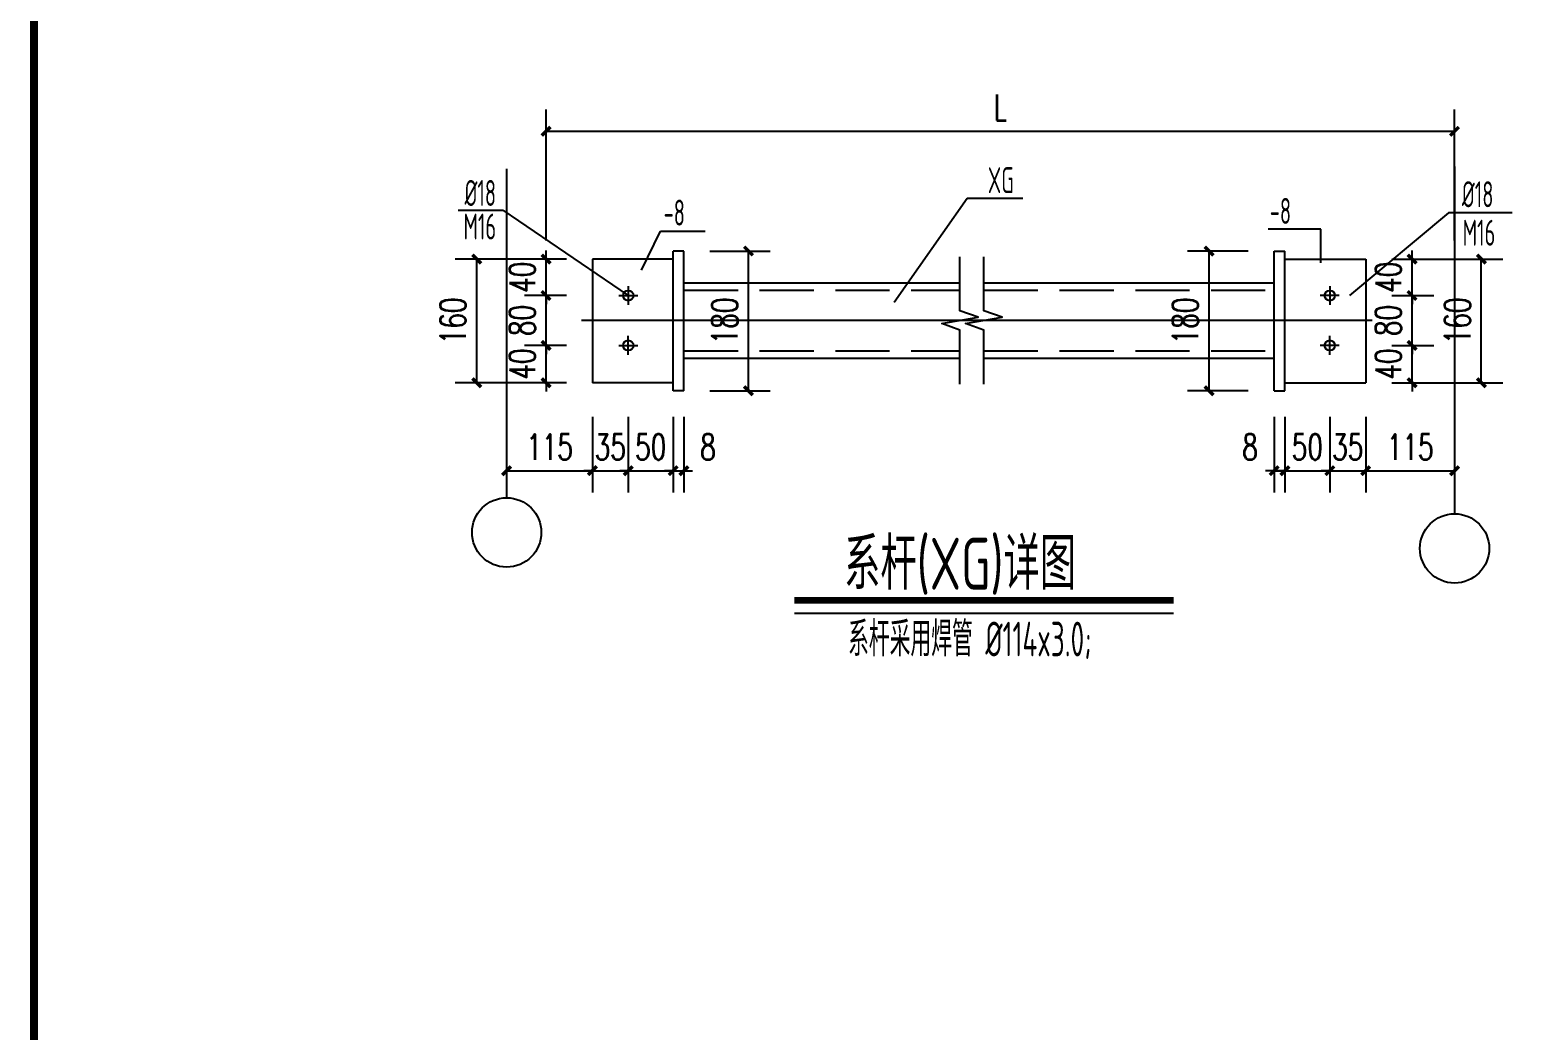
# Model space of a CAD drawing. Extents: x -17471 to 313636, y -71590 to 757901.
# Drawn here: x 189986 to 209140, y 714365 to 727080 of the extents above; entities that cross this region are included whole.
import ezdxf

# ---------------------------------------------------------------- set-up
doc = ezdxf.new("R2010")
doc.units = 0
doc.header["$LTSCALE"] = 1000
doc.header["$MEASUREMENT"] = 0
doc.linetypes.add('DASH', pattern=[0.35, 0.25, -0.1])
for name, color, linetype in [('11', 3, 'Continuous'), ('DIM_SYMB', 3, 'Continuous'), ('DOTE', 1, 'Continuous'), ('PUB_DIM', 3, 'Continuous'), ('PUB_TITLE', 4, 'Continuous'), ('THICK', 6, 'Continuous'), ('TK', 7, 'Continuous'), ('板', 4, 'Continuous')]:
    doc.layers.add(name, color=color, linetype=linetype)
doc.layers.add('TEXT', color=7, linetype='Continuous', lineweight=13)
doc.styles.add('_TCH_DIM_T3', font='SIMPLEX', dxfattribs={"width": 0.705882, "bigfont": 'GBCBIG'})
doc.styles.add('TSSD_Dimension', font='Tssdeng.shx', dxfattribs={"width": 0.7, "bigfont": 'hztxt.shx'})
doc.styles.add('TSSD_NORM', font='Tssdeng.shx', dxfattribs={"width": 0.65, "bigfont": 'hztxt.shx'})
doc.dimstyles.new('_TCH_ARCH&&100', dxfattribs={"dimtxt": 297.5, "dimasz": 100, "dimexe": 250, "dimexo": 300, "dimgap": 126.25, "dimtad": 1, "dimdec": 0, "dimzin": 0, "dimdsep": 46, "dimtxsty": '_TCH_DIM_T3', "dimblk": 'ARCHTICK', "dimcen": 0.09, "dimclrt": 7, "dimazin": 2, "dimtfac": 1, "dimtdec": 0, "dimtix": 1, "dimtmove": 2, "dimatfit": 3, "dimfxl": 0, "dimtolj": 1, "dimtzin": 0, "dimarcsym": 0})

# ---------------------------------------------------------------- blocks, each defined once
blk = doc.blocks.new('_ArchTick')
at = {"color": 0, "linetype": 'ByBlock', "const_width": 0.4}
blk.add_lwpolyline([(-0.5, -0.5), (0.5, 0.5)], dxfattribs=at)
blk = doc.blocks.new('*D3094')
at = {"layer": 'Defpoints', "color": 0, "transparency": 16777216}
for p in [(8498073, -2301862), (8487582, -2303424), (8498073, -2303424)]:
    blk.add_point(p, dxfattribs=at)
at = {"layer": 'PUB_DIM', "color": 0, "lineweight": -2, "transparency": 16777216}
for p, q in [((8487582, -2303124), (8487582, -2301612)), ((8498073, -2303124), (8498073, -2301612)), ((8487582, -2301862), (8498073, -2301862))]:
    blk.add_line(p, q, dxfattribs=at)
at = {"layer": 'PUB_DIM', "color": 0, "lineweight": -2, "transparency": 16777216, "xscale": 100, "yscale": 100, "zscale": 100, "rotation": 180}
blk.add_blockref('_ArchTick', (8487582, -2301862), dxfattribs=at)
at = {"layer": 'PUB_DIM', "color": 0, "lineweight": -2, "transparency": 16777216, "xscale": 100, "yscale": 100, "zscale": 100}
blk.add_blockref('_ArchTick', (8498073, -2301862), dxfattribs=at)
at = {"layer": 'PUB_DIM', "color": 7, "transparency": 16777216, "insert": (8492828, -2301587), "char_height": 297.5, "attachment_point": 5, "style": '_TCH_DIM_T3'}
blk.add_mtext('\\A1;L', dxfattribs=at)
blk = doc.blocks.new('*D3095')
at = {"layer": 'Defpoints', "color": 0, "transparency": 16777216}
for p in [(8487582, -2303338), (8488117, -2303338), (8488117, -2303759)]:
    blk.add_point(p, dxfattribs=at)
at = {"layer": 'PUB_DIM', "color": 0, "lineweight": -2, "transparency": 16777216}
for p, q in [((8487582, -2303338), (8487582, -2303238)), ((8487817, -2303338), (8487332, -2303338)), ((8487582, -2303759), (8487582, -2303338)), ((8487817, -2303759), (8487332, -2303759)), ((8487582, -2303759), (8487582, -2303859))]:
    blk.add_line(p, q, dxfattribs=at)
at = {"layer": 'PUB_DIM', "color": 0, "lineweight": -2, "transparency": 16777216, "xscale": 100, "yscale": 100, "zscale": 100}
for p, rotation in [((8487582, -2303338), 270), ((8487582, -2303759), 90)]:
    blk.add_blockref('_ArchTick', p, dxfattribs=dict(at, rotation=rotation))
at = {"layer": 'PUB_DIM', "color": 7, "transparency": 16777216, "insert": (8487307, -2303548), "char_height": 297.5, "attachment_point": 5, "rotation": 90, "style": '_TCH_DIM_T3'}
blk.add_mtext('\\A1;40', dxfattribs=at)
blk = doc.blocks.new('*D3096')
at = {"layer": 'Defpoints', "color": 0, "transparency": 16777216}
for p in [(8487582, -2303759), (8488117, -2303759), (8488117, -2304335)]:
    blk.add_point(p, dxfattribs=at)
at = {"layer": 'PUB_DIM', "color": 0, "lineweight": -2, "transparency": 16777216}
for p, q in [((8487817, -2303759), (8487332, -2303759)), ((8487582, -2303759), (8487582, -2303659)), ((8487582, -2304335), (8487582, -2303759)), ((8487817, -2304335), (8487332, -2304335)), ((8487582, -2304335), (8487582, -2304435))]:
    blk.add_line(p, q, dxfattribs=at)
at = {"layer": 'PUB_DIM', "color": 0, "lineweight": -2, "transparency": 16777216, "xscale": 100, "yscale": 100, "zscale": 100}
for p, rotation in [((8487582, -2303759), 270), ((8487582, -2304335), 90)]:
    blk.add_blockref('_ArchTick', p, dxfattribs=dict(at, rotation=rotation))
at = {"layer": 'PUB_DIM', "color": 7, "transparency": 16777216, "insert": (8487307, -2304047), "char_height": 297.5, "attachment_point": 5, "rotation": 90, "style": '_TCH_DIM_T3'}
blk.add_mtext('\\A1;80', dxfattribs=at)
blk = doc.blocks.new('*D3097')
at = {"layer": 'Defpoints', "color": 0, "transparency": 16777216}
for p in [(8487582, -2304335), (8488117, -2304335), (8488117, -2304766)]:
    blk.add_point(p, dxfattribs=at)
at = {"layer": 'PUB_DIM', "color": 0, "lineweight": -2, "transparency": 16777216}
for p, q in [((8487582, -2304335), (8487582, -2304235)), ((8487817, -2304335), (8487332, -2304335)), ((8487582, -2304766), (8487582, -2304335)), ((8487817, -2304766), (8487332, -2304766)), ((8487582, -2304766), (8487582, -2304866))]:
    blk.add_line(p, q, dxfattribs=at)
at = {"layer": 'PUB_DIM', "color": 0, "lineweight": -2, "transparency": 16777216, "xscale": 100, "yscale": 100, "zscale": 100}
for p, rotation in [((8487582, -2304335), 270), ((8487582, -2304766), 90)]:
    blk.add_blockref('_ArchTick', p, dxfattribs=dict(at, rotation=rotation))
at = {"layer": 'PUB_DIM', "color": 7, "transparency": 16777216, "insert": (8487307, -2304550), "char_height": 297.5, "attachment_point": 5, "rotation": 90, "style": '_TCH_DIM_T3'}
blk.add_mtext('\\A1;40', dxfattribs=at)
blk = doc.blocks.new('*D3098')
at = {"layer": 'Defpoints', "color": 0, "transparency": 16777216}
for p in [(8486782, -2303338), (8488117, -2303338), (8488117, -2304766)]:
    blk.add_point(p, dxfattribs=at)
at = {"layer": 'PUB_DIM', "color": 0, "lineweight": -2, "transparency": 16777216}
for p, q in [((8487817, -2303338), (8486532, -2303338)), ((8486782, -2304766), (8486782, -2303338)), ((8487817, -2304766), (8486532, -2304766))]:
    blk.add_line(p, q, dxfattribs=at)
at = {"layer": 'PUB_DIM', "color": 0, "lineweight": -2, "transparency": 16777216, "xscale": 100, "yscale": 100, "zscale": 100}
for p, rotation in [((8486782, -2303338), 90), ((8486782, -2304766), 270)]:
    blk.add_blockref('_ArchTick', p, dxfattribs=dict(at, rotation=rotation))
at = {"layer": 'PUB_DIM', "color": 7, "transparency": 16777216, "insert": (8486507, -2304052), "char_height": 297.5, "attachment_point": 5, "rotation": 90, "style": '_TCH_DIM_T3'}
blk.add_mtext('\\A1;160', dxfattribs=at)
blk = doc.blocks.new('*D3099')
at = {"layer": 'Defpoints', "color": 0, "transparency": 16777216}
for p in [(8487127, -2304859), (8488117, -2304859), (8488117, -2305782)]:
    blk.add_point(p, dxfattribs=at)
at = {"layer": 'PUB_DIM', "color": 0, "lineweight": -2, "transparency": 16777216}
for p, q in [((8487127, -2305159), (8487127, -2306032)), ((8488117, -2305159), (8488117, -2306032)), ((8487127, -2305782), (8488117, -2305782))]:
    blk.add_line(p, q, dxfattribs=at)
at = {"layer": 'PUB_DIM', "color": 0, "lineweight": -2, "transparency": 16777216, "xscale": 100, "yscale": 100, "zscale": 100, "rotation": 180}
blk.add_blockref('_ArchTick', (8487127, -2305782), dxfattribs=at)
at = {"layer": 'PUB_DIM', "color": 0, "lineweight": -2, "transparency": 16777216, "xscale": 100, "yscale": 100, "zscale": 100}
blk.add_blockref('_ArchTick', (8488117, -2305782), dxfattribs=at)
at = {"layer": 'PUB_DIM', "color": 7, "transparency": 16777216, "insert": (8487622, -2305507), "char_height": 297.5, "attachment_point": 5, "style": '_TCH_DIM_T3'}
blk.add_mtext('\\A1;115', dxfattribs=at)
blk = doc.blocks.new('*D3100')
at = {"layer": 'Defpoints', "color": 0, "transparency": 16777216}
for p in [(8488117, -2304859), (8488532, -2304859), (8488532, -2305782)]:
    blk.add_point(p, dxfattribs=at)
at = {"layer": 'PUB_DIM', "color": 0, "lineweight": -2, "transparency": 16777216}
for p, q in [((8488117, -2305159), (8488117, -2306032)), ((8488532, -2305159), (8488532, -2306032)), ((8488117, -2305782), (8488017, -2305782)), ((8488117, -2305782), (8488532, -2305782)), ((8488532, -2305782), (8488632, -2305782))]:
    blk.add_line(p, q, dxfattribs=at)
at = {"layer": 'PUB_DIM', "color": 0, "lineweight": -2, "transparency": 16777216, "xscale": 100, "yscale": 100, "zscale": 100}
blk.add_blockref('_ArchTick', (8488117, -2305782), dxfattribs=at)
at = {"layer": 'PUB_DIM', "color": 0, "lineweight": -2, "transparency": 16777216, "xscale": 100, "yscale": 100, "zscale": 100, "rotation": 180}
blk.add_blockref('_ArchTick', (8488532, -2305782), dxfattribs=at)
at = {"layer": 'PUB_DIM', "color": 7, "transparency": 16777216, "insert": (8488324, -2305507), "char_height": 297.5, "attachment_point": 5, "style": '_TCH_DIM_T3'}
blk.add_mtext('\\A1;35', dxfattribs=at)
blk = doc.blocks.new('*D3101')
at = {"layer": 'Defpoints', "color": 0, "transparency": 16777216}
for p in [(8488532, -2304859), (8489049, -2304859), (8489049, -2305782)]:
    blk.add_point(p, dxfattribs=at)
at = {"layer": 'PUB_DIM', "color": 0, "lineweight": -2, "transparency": 16777216}
for p, q in [((8488532, -2305159), (8488532, -2306032)), ((8489049, -2305159), (8489049, -2306032)), ((8488532, -2305782), (8488432, -2305782)), ((8488532, -2305782), (8489049, -2305782)), ((8489049, -2305782), (8489149, -2305782))]:
    blk.add_line(p, q, dxfattribs=at)
at = {"layer": 'PUB_DIM', "color": 0, "lineweight": -2, "transparency": 16777216, "xscale": 100, "yscale": 100, "zscale": 100}
blk.add_blockref('_ArchTick', (8488532, -2305782), dxfattribs=at)
at = {"layer": 'PUB_DIM', "color": 0, "lineweight": -2, "transparency": 16777216, "xscale": 100, "yscale": 100, "zscale": 100, "rotation": 180}
blk.add_blockref('_ArchTick', (8489049, -2305782), dxfattribs=at)
at = {"layer": 'PUB_DIM', "color": 7, "transparency": 16777216, "insert": (8488790, -2305507), "char_height": 297.5, "attachment_point": 5, "style": '_TCH_DIM_T3'}
blk.add_mtext('\\A1;50', dxfattribs=at)
blk = doc.blocks.new('*D3102')
at = {"layer": 'Defpoints', "color": 0, "transparency": 16777216}
for p in [(8489049, -2304859), (8489174, -2304859), (8489174, -2305782)]:
    blk.add_point(p, dxfattribs=at)
at = {"layer": 'PUB_DIM', "color": 0, "lineweight": -2, "transparency": 16777216}
for p, q in [((8489049, -2305159), (8489049, -2306032)), ((8489174, -2305159), (8489174, -2306032)), ((8489049, -2305782), (8488949, -2305782)), ((8489049, -2305782), (8489174, -2305782)), ((8489174, -2305782), (8489274, -2305782))]:
    blk.add_line(p, q, dxfattribs=at)
at = {"layer": 'PUB_DIM', "color": 0, "lineweight": -2, "transparency": 16777216, "xscale": 100, "yscale": 100, "zscale": 100}
blk.add_blockref('_ArchTick', (8489049, -2305782), dxfattribs=at)
at = {"layer": 'PUB_DIM', "color": 0, "lineweight": -2, "transparency": 16777216, "xscale": 100, "yscale": 100, "zscale": 100, "rotation": 180}
blk.add_blockref('_ArchTick', (8489174, -2305782), dxfattribs=at)
at = {"layer": 'PUB_DIM', "color": 7, "transparency": 16777216, "insert": (8489452, -2305507), "char_height": 297.5, "attachment_point": 5, "style": '_TCH_DIM_T3'}
blk.add_mtext('\\A1;8', dxfattribs=at)
blk = doc.blocks.new('*D3103')
at = {"layer": 'Defpoints', "color": 0, "transparency": 16777216}
for p in [(8489174, -2303245), (8489920, -2303245), (8489174, -2304859)]:
    blk.add_point(p, dxfattribs=at)
at = {"layer": 'PUB_DIM', "color": 0, "lineweight": -2, "transparency": 16777216}
for p, q in [((8489474, -2303245), (8490170, -2303245)), ((8489920, -2304859), (8489920, -2303245)), ((8489474, -2304859), (8490170, -2304859))]:
    blk.add_line(p, q, dxfattribs=at)
at = {"layer": 'PUB_DIM', "color": 0, "lineweight": -2, "transparency": 16777216, "xscale": 100, "yscale": 100, "zscale": 100}
for p, rotation in [((8489920, -2303245), 90), ((8489920, -2304859), 270)]:
    blk.add_blockref('_ArchTick', p, dxfattribs=dict(at, rotation=rotation))
at = {"layer": 'PUB_DIM', "color": 7, "transparency": 16777216, "insert": (8489645, -2304052), "char_height": 297.5, "attachment_point": 5, "rotation": 90, "style": '_TCH_DIM_T3'}
blk.add_mtext('\\A1;180', dxfattribs=at)
blk = doc.blocks.new('*D3104')
at = {"layer": 'Defpoints', "color": 0, "transparency": 16777216}
for p in [(8495238, -2303245), (8495990, -2303245), (8495990, -2304859)]:
    blk.add_point(p, dxfattribs=at)
at = {"layer": 'PUB_DIM', "color": 0, "lineweight": -2, "transparency": 16777216}
for p, q in [((8495690, -2303245), (8494988, -2303245)), ((8495238, -2304859), (8495238, -2303245)), ((8495690, -2304859), (8494988, -2304859))]:
    blk.add_line(p, q, dxfattribs=at)
at = {"layer": 'PUB_DIM', "color": 0, "lineweight": -2, "transparency": 16777216, "xscale": 100, "yscale": 100, "zscale": 100}
for p, rotation in [((8495238, -2303245), 90), ((8495238, -2304859), 270)]:
    blk.add_blockref('_ArchTick', p, dxfattribs=dict(at, rotation=rotation))
at = {"layer": 'PUB_DIM', "color": 7, "transparency": 16777216, "insert": (8494963, -2304052), "char_height": 297.5, "attachment_point": 5, "rotation": 90, "style": '_TCH_DIM_T3'}
blk.add_mtext('\\A1;180', dxfattribs=at)
blk = doc.blocks.new('*D3105')
at = {"layer": 'Defpoints', "color": 0, "transparency": 16777216}
for p in [(8497047, -2303338), (8497582, -2303338), (8497047, -2303759)]:
    blk.add_point(p, dxfattribs=at)
at = {"layer": 'PUB_DIM', "color": 0, "lineweight": -2, "transparency": 16777216}
for p, q in [((8497582, -2303338), (8497582, -2303238)), ((8497347, -2303338), (8497832, -2303338)), ((8497582, -2303759), (8497582, -2303338)), ((8497347, -2303759), (8497832, -2303759)), ((8497582, -2303759), (8497582, -2303859))]:
    blk.add_line(p, q, dxfattribs=at)
at = {"layer": 'PUB_DIM', "color": 0, "lineweight": -2, "transparency": 16777216, "xscale": 100, "yscale": 100, "zscale": 100}
for p, rotation in [((8497582, -2303338), 270), ((8497582, -2303759), 90)]:
    blk.add_blockref('_ArchTick', p, dxfattribs=dict(at, rotation=rotation))
at = {"layer": 'PUB_DIM', "color": 7, "transparency": 16777216, "insert": (8497307, -2303548), "char_height": 297.5, "attachment_point": 5, "rotation": 90, "style": '_TCH_DIM_T3'}
blk.add_mtext('\\A1;40', dxfattribs=at)
blk = doc.blocks.new('*D3106')
at = {"layer": 'Defpoints', "color": 0, "transparency": 16777216}
for p in [(8497047, -2303759), (8497582, -2303759), (8497047, -2304335)]:
    blk.add_point(p, dxfattribs=at)
at = {"layer": 'PUB_DIM', "color": 0, "lineweight": -2, "transparency": 16777216}
for p, q in [((8497347, -2303759), (8497832, -2303759)), ((8497582, -2303759), (8497582, -2303659)), ((8497582, -2304335), (8497582, -2303759)), ((8497347, -2304335), (8497832, -2304335)), ((8497582, -2304335), (8497582, -2304435))]:
    blk.add_line(p, q, dxfattribs=at)
at = {"layer": 'PUB_DIM', "color": 0, "lineweight": -2, "transparency": 16777216, "xscale": 100, "yscale": 100, "zscale": 100}
for p, rotation in [((8497582, -2303759), 270), ((8497582, -2304335), 90)]:
    blk.add_blockref('_ArchTick', p, dxfattribs=dict(at, rotation=rotation))
at = {"layer": 'PUB_DIM', "color": 7, "transparency": 16777216, "insert": (8497307, -2304047), "char_height": 297.5, "attachment_point": 5, "rotation": 90, "style": '_TCH_DIM_T3'}
blk.add_mtext('\\A1;80', dxfattribs=at)
blk = doc.blocks.new('*D3107')
at = {"layer": 'Defpoints', "color": 0, "transparency": 16777216}
for p in [(8497047, -2304335), (8497582, -2304335), (8497047, -2304766)]:
    blk.add_point(p, dxfattribs=at)
at = {"layer": 'PUB_DIM', "color": 0, "lineweight": -2, "transparency": 16777216}
for p, q in [((8497582, -2304335), (8497582, -2304235)), ((8497347, -2304335), (8497832, -2304335)), ((8497582, -2304766), (8497582, -2304335)), ((8497347, -2304766), (8497832, -2304766)), ((8497582, -2304766), (8497582, -2304866))]:
    blk.add_line(p, q, dxfattribs=at)
at = {"layer": 'PUB_DIM', "color": 0, "lineweight": -2, "transparency": 16777216, "xscale": 100, "yscale": 100, "zscale": 100}
for p, rotation in [((8497582, -2304335), 270), ((8497582, -2304766), 90)]:
    blk.add_blockref('_ArchTick', p, dxfattribs=dict(at, rotation=rotation))
at = {"layer": 'PUB_DIM', "color": 7, "transparency": 16777216, "insert": (8497307, -2304550), "char_height": 297.5, "attachment_point": 5, "rotation": 90, "style": '_TCH_DIM_T3'}
blk.add_mtext('\\A1;40', dxfattribs=at)
blk = doc.blocks.new('*D3108')
at = {"layer": 'Defpoints', "color": 0, "transparency": 16777216}
for p in [(8497047, -2303338), (8498382, -2303338), (8497047, -2304766)]:
    blk.add_point(p, dxfattribs=at)
at = {"layer": 'PUB_DIM', "color": 0, "lineweight": -2, "transparency": 16777216}
for p, q in [((8497347, -2303338), (8498632, -2303338)), ((8498382, -2304766), (8498382, -2303338)), ((8497347, -2304766), (8498632, -2304766))]:
    blk.add_line(p, q, dxfattribs=at)
at = {"layer": 'PUB_DIM', "color": 0, "lineweight": -2, "transparency": 16777216, "xscale": 100, "yscale": 100, "zscale": 100}
for p, rotation in [((8498382, -2303338), 90), ((8498382, -2304766), 270)]:
    blk.add_blockref('_ArchTick', p, dxfattribs=dict(at, rotation=rotation))
at = {"layer": 'PUB_DIM', "color": 7, "transparency": 16777216, "insert": (8498107, -2304052), "char_height": 297.5, "attachment_point": 5, "rotation": 90, "style": '_TCH_DIM_T3'}
blk.add_mtext('\\A1;160', dxfattribs=at)
blk = doc.blocks.new('*D3109')
at = {"layer": 'Defpoints', "color": 0, "transparency": 16777216}
for p in [(8497047, -2304859), (8498073, -2304859), (8498073, -2305782)]:
    blk.add_point(p, dxfattribs=at)
at = {"layer": 'PUB_DIM', "color": 0, "lineweight": -2, "transparency": 16777216}
for p, q in [((8497047, -2305159), (8497047, -2306032)), ((8498073, -2305159), (8498073, -2306032)), ((8497047, -2305782), (8498073, -2305782))]:
    blk.add_line(p, q, dxfattribs=at)
at = {"layer": 'PUB_DIM', "color": 0, "lineweight": -2, "transparency": 16777216, "xscale": 100, "yscale": 100, "zscale": 100, "rotation": 180}
blk.add_blockref('_ArchTick', (8497047, -2305782), dxfattribs=at)
at = {"layer": 'PUB_DIM', "color": 0, "lineweight": -2, "transparency": 16777216, "xscale": 100, "yscale": 100, "zscale": 100}
blk.add_blockref('_ArchTick', (8498073, -2305782), dxfattribs=at)
at = {"layer": 'PUB_DIM', "color": 7, "transparency": 16777216, "insert": (8497560, -2305507), "char_height": 297.5, "attachment_point": 5, "style": '_TCH_DIM_T3'}
blk.add_mtext('\\A1;115', dxfattribs=at)
blk = doc.blocks.new('*D3110')
at = {"layer": 'Defpoints', "color": 0, "transparency": 16777216}
for p in [(8496632, -2304859), (8497047, -2304859), (8497047, -2305782)]:
    blk.add_point(p, dxfattribs=at)
at = {"layer": 'PUB_DIM', "color": 0, "lineweight": -2, "transparency": 16777216}
for p, q in [((8496632, -2305159), (8496632, -2306032)), ((8497047, -2305159), (8497047, -2306032)), ((8496632, -2305782), (8496532, -2305782)), ((8496632, -2305782), (8497047, -2305782)), ((8497047, -2305782), (8497147, -2305782))]:
    blk.add_line(p, q, dxfattribs=at)
at = {"layer": 'PUB_DIM', "color": 0, "lineweight": -2, "transparency": 16777216, "xscale": 100, "yscale": 100, "zscale": 100}
blk.add_blockref('_ArchTick', (8496632, -2305782), dxfattribs=at)
at = {"layer": 'PUB_DIM', "color": 0, "lineweight": -2, "transparency": 16777216, "xscale": 100, "yscale": 100, "zscale": 100, "rotation": 180}
blk.add_blockref('_ArchTick', (8497047, -2305782), dxfattribs=at)
at = {"layer": 'PUB_DIM', "color": 7, "transparency": 16777216, "insert": (8496839, -2305507), "char_height": 297.5, "attachment_point": 5, "style": '_TCH_DIM_T3'}
blk.add_mtext('\\A1;35', dxfattribs=at)
blk = doc.blocks.new('*D3111')
at = {"layer": 'Defpoints', "color": 0, "transparency": 16777216}
for p in [(8496114, -2304859), (8496632, -2304859), (8496632, -2305782)]:
    blk.add_point(p, dxfattribs=at)
at = {"layer": 'PUB_DIM', "color": 0, "lineweight": -2, "transparency": 16777216}
for p, q in [((8496114, -2305159), (8496114, -2306032)), ((8496632, -2305159), (8496632, -2306032)), ((8496114, -2305782), (8496014, -2305782)), ((8496114, -2305782), (8496632, -2305782)), ((8496632, -2305782), (8496732, -2305782))]:
    blk.add_line(p, q, dxfattribs=at)
at = {"layer": 'PUB_DIM', "color": 0, "lineweight": -2, "transparency": 16777216, "xscale": 100, "yscale": 100, "zscale": 100}
blk.add_blockref('_ArchTick', (8496114, -2305782), dxfattribs=at)
at = {"layer": 'PUB_DIM', "color": 0, "lineweight": -2, "transparency": 16777216, "xscale": 100, "yscale": 100, "zscale": 100, "rotation": 180}
blk.add_blockref('_ArchTick', (8496632, -2305782), dxfattribs=at)
at = {"layer": 'PUB_DIM', "color": 7, "transparency": 16777216, "insert": (8496373, -2305507), "char_height": 297.5, "attachment_point": 5, "style": '_TCH_DIM_T3'}
blk.add_mtext('\\A1;50', dxfattribs=at)
blk = doc.blocks.new('*D3112')
at = {"layer": 'Defpoints', "color": 0, "transparency": 16777216}
for p in [(8495990, -2304859), (8496114, -2304859), (8496114, -2305782)]:
    blk.add_point(p, dxfattribs=at)
at = {"layer": 'PUB_DIM', "color": 0, "lineweight": -2, "transparency": 16777216}
for p, q in [((8495990, -2305159), (8495990, -2306032)), ((8496114, -2305159), (8496114, -2306032)), ((8495990, -2305782), (8495890, -2305782)), ((8495990, -2305782), (8496114, -2305782)), ((8496114, -2305782), (8496214, -2305782))]:
    blk.add_line(p, q, dxfattribs=at)
at = {"layer": 'PUB_DIM', "color": 0, "lineweight": -2, "transparency": 16777216, "xscale": 100, "yscale": 100, "zscale": 100}
blk.add_blockref('_ArchTick', (8495990, -2305782), dxfattribs=at)
at = {"layer": 'PUB_DIM', "color": 0, "lineweight": -2, "transparency": 16777216, "xscale": 100, "yscale": 100, "zscale": 100, "rotation": 180}
blk.add_blockref('_ArchTick', (8496114, -2305782), dxfattribs=at)
at = {"layer": 'PUB_DIM', "color": 7, "transparency": 16777216, "insert": (8495712, -2305507), "char_height": 297.5, "attachment_point": 5, "style": '_TCH_DIM_T3'}
blk.add_mtext('\\A1;8', dxfattribs=at)
blk = doc.blocks.new('1a')
at = {"color": 1}
for p, q in [((8486568, -2302771.8), (8487083.8, -2302771.8)), ((8487083.8, -2302771.8), (8488531.6, -2303758.8)), ((8498736.5, -2302802.8), (8498004.7, -2302802.8))]:
    blk.add_line(p, q, dxfattribs=at)
at = {"layer": '11', "color": 7}
blk.add_line((8490450.8, -2307426.4), (8494827.5, -2307426.4), dxfattribs=at)
at = {"layer": 'DIM_SYMB'}
for points in [[(8492361.3, -2304783.4), (8492361.3, -2304159.6), (8492151.3, -2304083.2), (8492571.3, -2304009.1), (8492361.3, -2303934.6), (8492361.3, -2303310.8)], [(8492637.3, -2304783.4), (8492637.3, -2304159.6), (8492427.3, -2304083.2), (8492847.3, -2304009.1), (8492637.3, -2303934.6), (8492637.3, -2303310.8)]]:
    blk.add_lwpolyline(points, dxfattribs=at)
at = {"layer": 'DOTE', "color": 8, "ltscale": 1.5}
for p, q in [((8487126.7, -2302297.5), (8487126.7, -2306095.1)), ((8498073.4, -2302267.4), (8498073.4, -2306279.6))]:
    blk.add_line(p, q, dxfattribs=at)
at = {"layer": 'DOTE', "color": 8}
blk.add_line((8497122.6, -2304047.1), (8487990.1, -2304047.1), dxfattribs=at)
at = {"layer": 'PUB_DIM'}
for centre in [(8487126.7, -2306495.1), (8498073.4, -2306679.6)]:
    blk.add_circle(centre, 400, dxfattribs=at)
at = {"layer": 'THICK', "linetype": 'Continuous', "const_width": 75}
blk.add_lwpolyline([(8490450.8, -2307279.4), (8494827.5, -2307279.4)], dxfattribs=at)
at = {"layer": 'TK'}
for p, q in [((8491600.4, -2303836.2), (8492443.7, -2302635)), ((8492443.7, -2302635), (8493086.4, -2302635)), ((8498004.7, -2302802.8), (8496860.2, -2303758.8)), ((8488682.8, -2303465.3), (8488904.4, -2303014.7)), ((8488904.4, -2303014.7), (8489418.3, -2303014.7)), ((8496527.2, -2302993), (8495922.1, -2302993)), ((8496527.2, -2303382.6), (8496527.2, -2302993)), ((8488422.3, -2303758.8), (8488640.9, -2303758.8)), ((8488531.6, -2303649.6), (8488531.6, -2303868.1)), ((8496741.3, -2303758.8), (8496522.7, -2303758.8)), ((8496632, -2303649.6), (8496632, -2303868.1)), ((8488531.6, -2304444.7), (8488531.6, -2304226.2)), ((8496632, -2304444.7), (8496632, -2304226.2)), ((8488422.3, -2304335.4), (8488640.9, -2304335.4)), ((8496741.3, -2304335.4), (8496522.7, -2304335.4))]:
    blk.add_line(p, q, dxfattribs=at)
at = {"layer": 'TK', "linetype": 'DASH', "ltscale": 2.5}
for p, q in [((8489173.6, -2303695.8), (8492361.3, -2303695.8)), ((8492637.3, -2303695.8), (8495990.1, -2303695.8)), ((8489173.6, -2304398.4), (8492361.3, -2304398.4)), ((8492637.3, -2304398.4), (8495990.1, -2304398.4))]:
    blk.add_line(p, q, dxfattribs=at)
at = {"layer": 'TK'}
for centre in [(8488531.6, -2303758.8), (8496632, -2303758.8), (8488531.6, -2304335.4), (8496632, -2304335.4)]:
    blk.add_circle(centre, 59.5, dxfattribs=at)
at = {"layer": '板'}
for p, q in [((8488116.9, -2303337.9), (8488116.9, -2304765.6)), ((8489049.2, -2303337.9), (8488116.9, -2303337.9)), ((8489173.6, -2303244.7), (8489049.2, -2303244.7)), ((8489049.2, -2304858.8), (8489049.2, -2303244.7)), ((8489173.6, -2304858.8), (8489173.6, -2303244.7)), ((8495990.1, -2304858.8), (8495990.1, -2303244.7)), ((8495990.1, -2303244.7), (8496114.4, -2303244.7)), ((8496114.4, -2304858.8), (8496114.4, -2303244.7)), ((8496114.4, -2303337.9), (8497046.7, -2303337.9)), ((8497046.7, -2303337.9), (8497046.7, -2304765.6)), ((8489173.6, -2303610.8), (8492361.3, -2303610.8)), ((8492637.3, -2303610.8), (8495990.1, -2303610.8)), ((8489173.6, -2304483.4), (8492361.3, -2304483.4)), ((8492637.3, -2304483.4), (8495990.1, -2304483.4)), ((8489049.2, -2304765.6), (8488116.9, -2304765.6)), ((8496114.4, -2304765.6), (8497046.7, -2304765.6)), ((8489173.6, -2304858.8), (8489049.2, -2304858.8)), ((8495990.1, -2304858.8), (8496114.4, -2304858.8))]:
    blk.add_line(p, q, dxfattribs=at)
at = {"color": 1, "style": 'TSSD_Dimension', "width": 0.6}
for s, p in [('XG', (8492683.4, -2302576.6)), ('%%c18', (8486640.5, -2302724.5)), ('%%c18', (8498158.1, -2302739.3)), ('-8', (8488939.6, -2302951.2)), ('-8', (8495939, -2302931.7)), ('M16', (8486627.9, -2303111.8)), ('M16', (8498166.4, -2303183.4))]:
    blk.add_text(s, height=300, dxfattribs=at).set_placement(p)
at = {"color": 6, "style": 'TSSD_Dimension', "width": 0.6}
blk.add_text('系杆采用焊管 %%C114x3.0;', height=400, dxfattribs=at).set_placement((8491069.6, -2307926.1))
at = {"layer": 'TEXT', "style": 'TSSD_NORM', "width": 0.7}
blk.add_text('系杆(XG)详图', height=600, dxfattribs=at).set_placement((8491023, -2307156.2))
at = {"layer": 'PUB_DIM'}
for p1, p2, distance, text, picture, middle in [((8487581.7, -2303424.3), (8498073.4, -2303424.3), 1562, 'L', '*D3094', (8492827.5, -2301587.3)), ((8488116.9, -2303758.8), (8488116.9, -2303337.9), 535.2, '40', '*D3095', (8487306.7, -2303548.4)), ((8489173.6, -2304858.8), (8489173.6, -2303244.7), -746.2, '180', '*D3103', (8489644.8, -2304051.7)), ((8495990.1, -2304858.8), (8495990.1, -2303244.7), 752.5, '180', '*D3104', (8494962.6, -2304051.7)), ((8497046.7, -2303758.8), (8497046.7, -2303337.9), -535.2, '40', '*D3105', (8497307, -2303548.4)), ((8488116.9, -2304765.6), (8488116.9, -2303337.9), 1335.2, '160', '*D3098', (8486506.7, -2304051.7)), ((8497046.7, -2304765.6), (8497046.7, -2303337.9), -1335.2, '160', '*D3108', (8498107, -2304051.7)), ((8488116.9, -2304335.4), (8488116.9, -2303758.8), 535.2, '80', '*D3096', (8487306.7, -2304047.1)), ((8497046.7, -2304335.4), (8497046.7, -2303758.8), -535.2, '80', '*D3106', (8497307, -2304047.1)), ((8488116.9, -2304765.6), (8488116.9, -2304335.4), 535.2, '40', '*D3097', (8487306.7, -2304550.5)), ((8497046.7, -2304765.6), (8497046.7, -2304335.4), -535.2, '40', '*D3107', (8497307, -2304550.5)), ((8487126.7, -2304858.8), (8488116.9, -2304858.8), -923.5, '115', '*D3099', (8487621.8, -2305507.3)), ((8488116.9, -2304858.8), (8488531.6, -2304858.8), -923.5, '35', '*D3100', (8488324.3, -2305507.3)), ((8488531.6, -2304858.8), (8489049.2, -2304858.8), -923.5, '50', '*D3101', (8488790.4, -2305507.3)), ((8496114.4, -2304858.8), (8496632, -2304858.8), -923.5, '50', '*D3111', (8496373.2, -2305507.3)), ((8496632, -2304858.8), (8497046.7, -2304858.8), -923.5, '35', '*D3110', (8496839.4, -2305507.3)), ((8497046.7, -2304858.8), (8498073.4, -2304858.8), -923.5, '115', '*D3109', (8497560.1, -2305507.3))]:
    dim = blk.add_aligned_dim(p1=p1, p2=p2, distance=distance, text=text, dimstyle='_TCH_ARCH&&100', dxfattribs=at)
    dim.commit()
    dim.dimension.update_dxf_attribs({"geometry": picture, "text_midpoint": middle})
for base, p1, p2, picture, middle in [((8489173.6, -2305782.3), (8489049.2, -2304858.8), (8489173.6, -2304858.8), '*D3102', (8489452.1, -2305507.3)), ((8496114.4, -2305782.3), (8495990.1, -2304858.8), (8496114.4, -2304858.8), '*D3112', (8495711.6, -2305507.3))]:
    dim = blk.add_linear_dim(base=base, p1=p1, p2=p2, angle=0, text='8', dimstyle='_TCH_ARCH&&100', dxfattribs=at)
    dim.commit()
    dim.dimension.update_dxf_attribs({"geometry": picture, "text_midpoint": middle, "dimtype": 161})

msp = doc.modelspace()

# ---------------------------------------------------------------- linework, layer by layer
at = {"layer": 'PUB_TITLE', "const_width": 100}
msp.add_lwpolyline([(190035.9, 699500.8), (270635.9, 699500.8), (270635.9, 756900.8), (190035.9, 756900.8)], close=True, dxfattribs=at)

# ---------------------------------------------------------------- block references
at = {"xscale": 1.100166666666667, "yscale": 1.100166666666667, "zscale": 1.100166666666667}
msp.add_blockref('1a', (-9141214.5, 3258226.7), dxfattribs=at)

doc.saveas('drawing.dxf')
